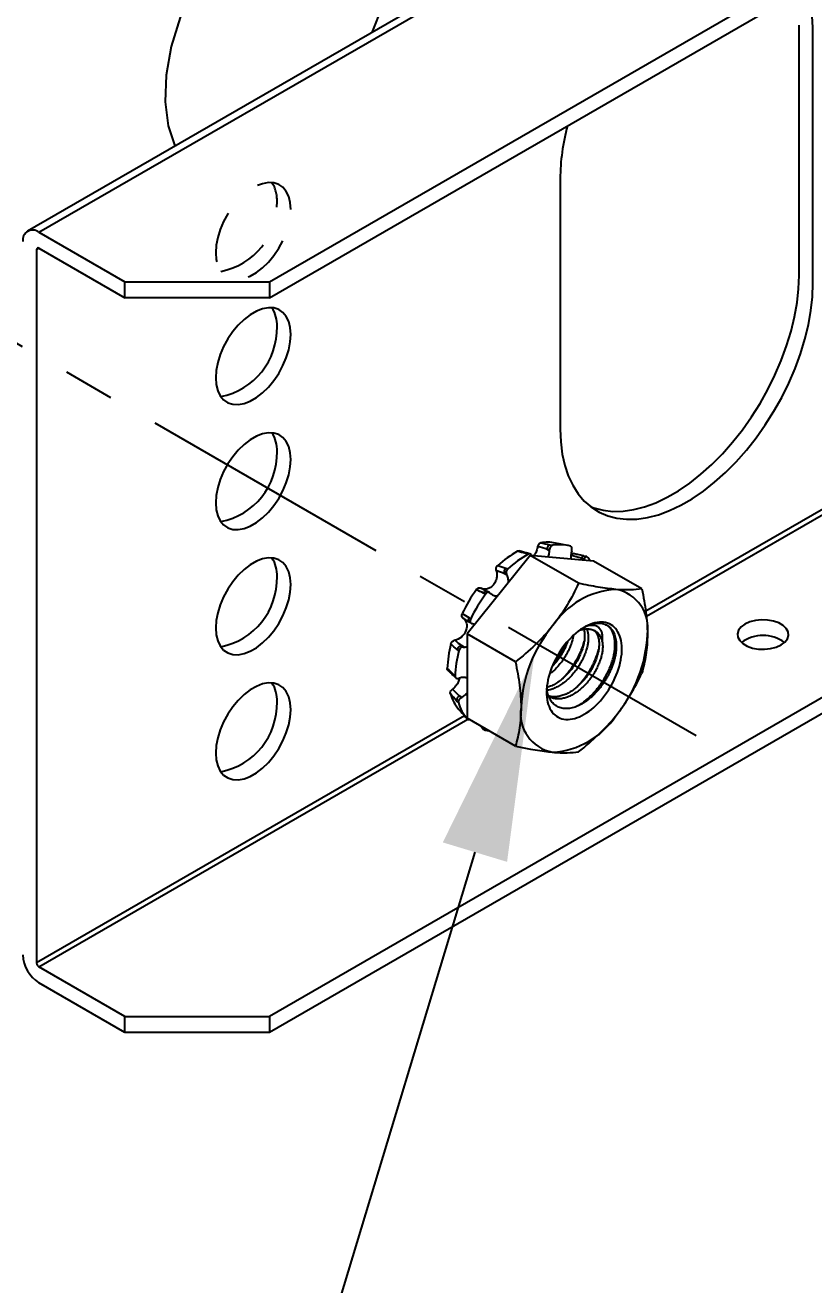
# Model space of a CAD drawing. Extents: x -3.9 to 19, y -12.2 to 0.
# Drawn here: x 3.505 to 5.436, y -8.071 to -4.987 of the extents above; entities that cross this region are included whole.
import ezdxf
from ezdxf import colors
from ezdxf.entities.mleader import LeaderData, LeaderLine
from ezdxf.math import Vec2, Vec3

# ---------------------------------------------------------------- set-up
doc = ezdxf.new("R2010")
doc.units = 0
doc.header["$LTSCALE"] = 0.5
doc.header["$MEASUREMENT"] = 0
doc.linetypes.add('CENTER', pattern=[2, 1.25, -0.25, 0.25, -0.25])
doc.linetypes.add('HIDDEN', pattern=[0.375, 0.25, -0.125])
for name, color, linetype in [('Centerline', 210, 'CENTER'), ('FAB DWG', 221, 'CONTINUOUS'), ('Hardware', 242, 'CONTINUOUS'), ('Housing', 150, 'CONTINUOUS'), ('WallMount Bracket', 190, 'CONTINUOUS')]:
    doc.layers.add(name, color=color, linetype=linetype)
doc.styles.get("Standard").update_dxf_attribs({"font": 'arial.ttf'})

msp = doc.modelspace()

# ---------------------------------------------------------------- linework, layer by layer
at = {"layer": 'Centerline', "transparency": 16777216}
msp.add_line((2.956501, -5.460355), (5.148151, -6.725705), dxfattribs=at)
at = {"layer": 'Hardware', "linetype": 'Continuous', "lineweight": 25, "transparency": 16777216}
for p, q in [((4.789798, -6.258552), (4.795911, -6.259879)), ((4.833374, -6.260513), (4.803158, -6.254356)), ((4.741563, -6.284698), (4.586885, -6.477116)), ((4.736236, -6.281557), (4.730506, -6.280091)), ((4.740506, -6.280864), (4.734748, -6.279388)), ((4.859976, -6.353056), (4.741563, -6.284698)), ((4.896241, -6.298528), (4.741563, -6.284698)), ((4.788615, -6.273252), (4.782522, -6.269735)), ((4.788677, -6.27107), (4.782522, -6.269735)), ((4.788615, -6.273252), (4.788677, -6.27107)), ((4.842064, -6.284284), (4.840902, -6.28616)), ((4.843067, -6.273773), (4.842516, -6.275931)), ((4.879885, -6.287729), (4.872986, -6.286198)), ((4.681576, -6.315776), (4.686753, -6.317646)), ((4.872756, -6.295272), (4.866663, -6.291754)), ((4.873581, -6.293289), (4.866663, -6.291754)), ((4.872256, -6.296384), (4.872756, -6.295272)), ((4.872756, -6.295272), (4.873581, -6.293289)), ((5.014654, -6.366886), (4.896241, -6.298528)), ((4.68461, -6.333293), (4.678517, -6.329775)), ((4.68373, -6.331655), (4.678517, -6.329775)), ((4.68461, -6.333293), (4.68373, -6.331655)), ((4.621229, -6.36507), (4.620444, -6.364634)), ((4.631973, -6.379442), (4.627148, -6.377175)), ((4.642049, -6.375613), (4.637194, -6.373328)), ((4.64372, -6.37679), (4.644959, -6.378022)), ((4.579664, -6.4401), (4.576633, -6.438278)), ((4.579899, -6.440241), (4.579664, -6.4401)), ((4.591349, -6.437071), (4.59577, -6.440014)), ((4.592996, -6.448265), (4.597447, -6.451224)), ((4.600468, -6.45246), (4.598827, -6.451901)), ((4.579507, -6.509143), (4.573414, -6.505626)), ((4.573414, -6.505626), (4.577675, -6.509098)), ((4.705298, -6.545474), (4.586885, -6.477116)), ((4.586885, -6.477116), (4.586885, -6.683365)), ((4.56681, -6.518324), (4.562576, -6.514877)), ((4.577675, -6.509098), (4.579507, -6.509143)), ((4.553582, -6.576105), (4.557715, -6.580243)), ((4.555164, -6.580623), (4.55932, -6.584781)), ((4.568329, -6.585236), (4.566396, -6.58588)), ((4.574063, -6.632222), (4.56797, -6.628704)), ((4.56797, -6.628704), (4.572182, -6.633291)), ((4.565637, -6.645155), (4.561453, -6.6406)), ((4.572182, -6.633291), (4.574063, -6.632222)), ((4.5827, -6.679773), (4.587124, -6.684771)), ((4.705298, -6.751723), (4.586885, -6.683365)), ((4.620025, -6.702496), (4.622694, -6.705414)), ((4.622708, -6.705417), (4.627418, -6.710605))]:
    msp.add_line(p, q, dxfattribs=at)
at = {"layer": 'Hardware', "linetype": 'Continuous', "lineweight": 25, "transparency": 16777216, "flags": 128}
msp.add_lwpolyline([(4.873791, -6.673766), (4.87964, -6.670175), (4.885465, -6.66617), (4.891243, -6.661767), (4.896951, -6.656983), (4.902565, -6.651838), (4.908064, -6.646353), (4.913424, -6.640549), (4.918625, -6.63445), (4.923646, -6.628081), (4.928466, -6.621467), (4.933065, -6.614635), (4.937426, -6.607612), (4.941531, -6.600426), (4.945363, -6.593107), (4.948907, -6.585684), (4.952148, -6.578188), (4.955074, -6.570647), (4.957672, -6.563092), (4.959933, -6.555555), (4.961847, -6.548064), (4.963406, -6.540651), (4.964605, -6.533345), (4.965438, -6.526176), (4.965901, -6.519173), (4.965994, -6.512363), (4.965716, -6.505774), (4.965067, -6.499433), (4.964051, -6.493365), (4.962671, -6.487595), (4.960934, -6.482145), (4.958846, -6.477038), (4.956415, -6.472295), (4.953651, -6.467934), (4.950566, -6.463974), (4.947172, -6.460429), (4.943482, -6.457314), (4.939512, -6.454643), (4.935277, -6.452424), (4.930794, -6.450669), (4.926082, -6.449383), (4.92116, -6.448571), (4.916046, -6.448238), (4.910763, -6.448384), (4.90533, -6.449008), (4.899771, -6.450109), (4.894107, -6.451682), (4.888361, -6.45372), (4.882557, -6.456216), (4.876717, -6.459158), (4.870865, -6.462536), (4.865025, -6.466336), (4.859221, -6.470542), (4.853475, -6.475138), (4.847811, -6.480105), (4.842252, -6.485423), (4.836819, -6.49107), (4.831536, -6.497025), (4.826422, -6.503262), (4.8215, -6.509757), (4.816788, -6.516483), (4.812305, -6.523415), (4.80807, -6.530522), (4.8041, -6.537778), (4.80041, -6.545153), (4.797016, -6.552616), (4.793931, -6.560139), (4.791167, -6.567691), (4.788736, -6.575241), (4.786648, -6.582758), (4.78491, -6.590214), (4.783531, -6.597577), (4.782515, -6.604818), (4.781866, -6.611908), (4.781588, -6.618818), (4.781681, -6.625521), (4.782144, -6.631989), (4.782977, -6.638197), (4.784176, -6.644119), (4.785735, -6.649732), (4.787649, -6.655012), (4.789909, -6.65994), (4.792508, -6.664494), (4.795434, -6.668657), (4.798675, -6.672412), (4.802219, -6.675743), (4.806051, -6.678637), (4.810155, -6.681084), (4.814516, -6.683072), (4.819116, -6.684593), (4.823936, -6.685643), (4.828956, -6.686215), (4.834158, -6.686309), (4.839518, -6.685924), (4.845017, -6.68506), (4.850631, -6.683723), (4.856339, -6.681917), (4.862117, -6.679649), (4.867942, -6.676928), (4.873791, -6.673766)], dxfattribs=at)
at = {"layer": 'Hardware', "linetype": 'Continuous', "lineweight": 25, "transparency": 16777216}
for centre, radius, start, end in [((4.783424, -6.357068), 0.10459, 79.124599, 99.05659), ((4.793611, -6.268992), 0.011114, 110.065676, 183.831231), ((4.812749, -6.363457), 0.104937, 75.076702, 99.233067), ((4.844698, -6.509337), 0.270724, 119.806436, 132.40124), ((4.876663, -6.526072), 0.281971, 119.869164, 132.338512), ((4.733482, -6.284899), 0.005654, 77.057799, 121.753569), ((4.873587, -6.293257), 0.007085, 94.885201, 167.753066), ((4.807179, -6.352742), 0.098094, 34.039391, 40.697123), ((4.689622, -6.324868), 0.012141, 131.509673, 203.839255), ((4.946401, -6.609214), 0.413806, 144.390888, 153.876701), ((4.982588, -6.630105), 0.431002, 144.43812, 153.829469), ((4.634396, -6.38106), 0.008223, 70.126172, 151.806606), ((4.963503, -6.567995), 0.200431, 93.539091, 146.455532), ((4.933659, -6.462423), 0.096079, 350.678185, 79.523158), ((4.598412, -6.44175), 0.008472, 146.472344, 230.266542), ((5.053804, -6.67176), 0.335035, 140.186593, 177.402047), ((4.908445, -6.520541), 0.069091, 75.870964, 121.989898), ((4.82705, -6.573357), 0.288821, 165.612727, 177.674477), ((4.574187, -6.517505), 0.011905, 93.723918, 167.247503), ((4.693778, -6.4628), 0.335035, 320.186593, 357.402047), ((4.858275, -6.592765), 0.30082, 165.672802, 177.614402), ((4.55937, -6.576615), 0.00581, 174.972557, 223.644537), ((4.650072, -6.591875), 0.108748, 196.882703, 220.066396), ((4.572841, -6.639106), 0.011485, 115.090294, 187.476139), ((4.673938, -6.61205), 0.113247, 196.997426, 219.951672), ((4.813923, -6.672136), 0.096079, 170.678185, 259.523158), ((4.784079, -6.566565), 0.200431, 273.539091, 326.455532), ((4.625186, -6.703255), 0.00329, 185.780093, 221.056334), ((4.65377, -6.622567), 0.092335, 254.375717, 261.191306)]:
    msp.add_arc(centre, radius, start, end, dxfattribs=at)
for points, knots in [([(4.759893, -6.263141), (4.760257, -6.260779), (4.761186, -6.258518), (4.763767, -6.255109), (4.765372, -6.25402), (4.766961, -6.253782)], [0, 0, 0, 0, 0.5, 0.5, 1, 1, 1, 1]), ([(4.795911, -6.259879), (4.794116, -6.260145), (4.792288, -6.261526), (4.7896, -6.265671), (4.788753, -6.268422), (4.788677, -6.27107)], [0, 0, 0, 0, 0.5, 0.5, 1, 1, 1, 1]), ([(4.710128, -6.274427), (4.710949, -6.274056), (4.71247, -6.273369), (4.713913, -6.273707), (4.714578, -6.273862)], [0, 0, 0, 0, 0.53927114, 1, 1, 1, 1]), ([(4.734751, -6.279386), (4.734574, -6.279341), (4.730383, -6.278289), (4.72358, -6.276456), (4.717195, -6.274555), (4.714595, -6.27378)], [0, 0, 0, 0, 0.02555232, 0.60316166, 1, 1, 1, 1]), ([(4.74448, -6.284959), (4.744396, -6.28466), (4.744043, -6.283398), (4.742676, -6.281854), (4.740577, -6.280685), (4.738297, -6.280612), (4.736863, -6.28127), (4.736236, -6.281557)], [0, 0, 0, 0, 0.07590892, 0.32059055, 0.56527087, 0.80994637, 1, 1, 1, 1]), ([(4.759893, -6.263141), (4.759594, -6.264768), (4.758958, -6.268238), (4.757295, -6.273378), (4.75505, -6.278332), (4.75258, -6.282447), (4.750722, -6.284554), (4.749934, -6.285446)], [0, 0, 0, 0, 0.19265188, 0.41074705, 0.62880381, 0.8427183, 1, 1, 1, 1]), ([(4.785669, -6.288642), (4.786148, -6.287233), (4.787222, -6.284076), (4.788256, -6.278854), (4.788494, -6.275137), (4.788615, -6.273252)], [0, 0, 0, 0, 0.28417827, 0.63691438, 1, 1, 1, 1]), ([(4.843067, -6.273773), (4.843736, -6.271154), (4.843762, -6.268369), (4.842549, -6.264029), (4.84131, -6.262491), (4.839773, -6.262059)], [0, 0, 0, 0, 0.5, 0.5, 1, 1, 1, 1]), ([(4.842516, -6.275931), (4.842107, -6.277732), (4.841278, -6.281385), (4.840763, -6.286897), (4.840643, -6.29104), (4.840894, -6.293147), (4.840947, -6.293584)], [0, 0, 0, 0, 0.30381417, 0.6163163, 0.92044127, 1, 1, 1, 1]), ([(4.842064, -6.284284), (4.842597, -6.283449), (4.843665, -6.281779), (4.845544, -6.280474), (4.846941, -6.280008), (4.847554, -6.280336), (4.847641, -6.280382)], [0, 0, 0, 0, 0.31594077, 0.63187167, 0.94805589, 1, 1, 1, 1]), ([(4.872984, -6.286196), (4.87277, -6.286149), (4.867808, -6.285062), (4.859407, -6.283141), (4.851103, -6.281129), (4.847666, -6.280297)], [0, 0, 0, 0, 0.02564571, 0.59666668, 1, 1, 1, 1]), ([(4.88155, -6.288779), (4.88049, -6.287549), (4.879001, -6.28734), (4.876041, -6.289008), (4.874582, -6.290883), (4.873581, -6.293289)], [0, 0, 0, 0, 0.5, 0.5, 1, 1, 1, 1]), ([(4.658507, -6.321961), (4.658891, -6.323391), (4.659707, -6.326433), (4.660125, -6.331512), (4.659858, -6.336918), (4.658806, -6.342327), (4.657065, -6.347498), (4.654662, -6.352296), (4.651752, -6.356555), (4.648381, -6.360201), (4.644698, -6.363174), (4.64076, -6.365418), (4.636661, -6.366931), (4.632498, -6.367649), (4.628343, -6.367557), (4.62442, -6.366712), (4.622082, -6.365501), (4.620964, -6.364923)], [0, 0, 0, 0, 0.06319125, 0.13447502, 0.20574622, 0.27566163, 0.34556158, 0.41264087, 0.47971226, 0.54441476, 0.60912055, 0.6733268, 0.73754327, 0.80329251, 0.86905307, 0.9374387, 1, 1, 1, 1]), ([(4.658507, -6.321961), (4.657878, -6.31995), (4.657906, -6.317557), (4.659236, -6.312989), (4.660512, -6.310894), (4.662143, -6.309423)], [0, 0, 0, 0, 0.5, 0.5, 1, 1, 1, 1]), ([(4.686753, -6.317646), (4.684908, -6.319306), (4.683516, -6.321795), (4.682389, -6.326984), (4.682663, -6.329666), (4.68373, -6.331655)], [0, 0, 0, 0, 0.5, 0.5, 1, 1, 1, 1]), ([(4.688, -6.351331), (4.688084, -6.350117), (4.688291, -6.347154), (4.687799, -6.342574), (4.68667, -6.337653), (4.685303, -6.33476), (4.68461, -6.333293)], [0, 0, 0, 0, 0.18331016, 0.44729949, 0.71965421, 1, 1, 1, 1]), ([(4.609974, -6.368275), (4.611356, -6.366346), (4.613202, -6.364918), (4.617067, -6.363626), (4.619017, -6.363787), (4.620587, -6.364739)], [0, 0, 0, 0, 0.5, 0.5, 1, 1, 1, 1]), ([(4.637196, -6.373323), (4.637049, -6.373256), (4.633537, -6.371642), (4.628144, -6.36896), (4.6231, -6.366122), (4.621229, -6.36507)], [0, 0, 0, 0, 0.02668048, 0.63893979, 1, 1, 1, 1]), ([(4.64372, -6.37679), (4.642216, -6.375293), (4.640069, -6.37473), (4.635721, -6.375714), (4.633535, -6.377259), (4.631973, -6.379442)], [0, 0, 0, 0, 0.5, 0.5, 1, 1, 1, 1]), ([(4.644959, -6.378022), (4.645682, -6.378684), (4.647487, -6.380337), (4.650845, -6.382266), (4.654971, -6.383572), (4.658797, -6.384013), (4.661225, -6.383636), (4.662145, -6.383494)], [0, 0, 0, 0, 0.15660916, 0.39098343, 0.62533388, 0.85811875, 1, 1, 1, 1]), ([(4.95113, -6.367947), (4.944566, -6.36736), (4.937647, -6.366582), (4.923341, -6.364686), (4.915928, -6.363566), (4.893, -6.359755), (4.876802, -6.356613), (4.859976, -6.353056)], [0, 0, 0, 0, 0.25, 0.25, 0.5, 0.5, 1, 1, 1, 1]), ([(5.014654, -6.366886), (5.01885, -6.386093), (5.022364, -6.405296), (5.02717, -6.442484), (5.028469, -6.460547), (5.028469, -6.477986)], [0, 0, 0, 0, 0.5, 0.5, 1, 1, 1, 1]), ([(4.576633, -6.438278), (4.580885, -6.440994), (4.584091, -6.445448), (4.586919, -6.456183), (4.586542, -6.462535), (4.582075, -6.474624), (4.578039, -6.480267), (4.568062, -6.488731), (4.562282, -6.491497), (4.556586, -6.492487)], [0, 0, 0, 0, 0.25, 0.25, 0.5, 0.5, 0.75, 0.75, 1, 1, 1, 1]), ([(4.576633, -6.438278), (4.575086, -6.43729), (4.574054, -6.435593), (4.573414, -6.43149), (4.573816, -6.429155), (4.574866, -6.427014)], [0, 0, 0, 0, 0.5, 0.5, 1, 1, 1, 1]), ([(4.579703, -6.440039), (4.581891, -6.441308), (4.586379, -6.443912), (4.590744, -6.446813), (4.592981, -6.448299)], [0, 0, 0, 0, 0.4876479, 1, 1, 1, 1]), ([(4.59577, -6.440014), (4.594581, -6.442434), (4.594232, -6.445124), (4.595359, -6.449527), (4.596834, -6.451223), (4.598827, -6.451901)], [0, 0, 0, 0, 0.5, 0.5, 1, 1, 1, 1]), ([(4.60492, -6.45468), (4.604773, -6.454563), (4.603473, -6.453532), (4.60188, -6.452964), (4.600468, -6.45246)], [0, 0, 0, 0, 0.11369547, 1, 1, 1, 1]), ([(4.796452, -6.45724), (4.789888, -6.465405), (4.782969, -6.473418), (4.768663, -6.488913), (4.76125, -6.496431), (4.738322, -6.518378), (4.722124, -6.532203), (4.705298, -6.545474)], [0, 0, 0, 0, 0.25, 0.25, 0.5, 0.5, 1, 1, 1, 1]), ([(4.872756, -6.465582), (4.872803, -6.465709), (4.873808, -6.468435), (4.874573, -6.474904), (4.87493, -6.484819), (4.873849, -6.495693), (4.871424, -6.50718), (4.86762, -6.519174), (4.862536, -6.531319), (4.856329, -6.543259), (4.849163, -6.554795), (4.841056, -6.565768), (4.83204, -6.576028), (4.822303, -6.585325), (4.812125, -6.593391), (4.801796, -6.599982), (4.791702, -6.605108), (4.785154, -6.607157), (4.781982, -6.608149)], [0, 0, 0, 0, 0.00328553, 0.07063883, 0.13696034, 0.20261546, 0.26950353, 0.33711775, 0.40478445, 0.4718268, 0.53762658, 0.60373432, 0.67097062, 0.73868435, 0.80619583, 0.87283755, 0.93840923, 1, 1, 1, 1]), ([(4.92531, -6.45354), (4.927408, -6.454553), (4.931231, -6.456398), (4.936099, -6.46025), (4.940202, -6.464566), (4.943775, -6.469682), (4.946725, -6.475438), (4.949026, -6.481701), (4.95073, -6.488444), (4.951845, -6.495772), (4.952344, -6.503568), (4.952234, -6.511696), (4.951518, -6.520168), (4.950142, -6.529013), (4.948136, -6.538014), (4.945561, -6.547003), (4.942448, -6.555997), (4.938746, -6.565092), (4.934529, -6.574101), (4.929879, -6.582872), (4.924809, -6.591435), (4.919267, -6.599839), (4.913342, -6.607883), (4.90714, -6.615431), (4.900665, -6.622527), (4.893863, -6.629203), (4.886898, -6.635295), (4.879898, -6.640717), (4.872854, -6.645517), (4.865693, -6.649733), (4.858538, -6.653275), (4.851496, -6.656067), (4.844541, -6.658136), (4.837656, -6.659465), (4.831036, -6.660011), (4.824788, -6.659804), (4.818878, -6.658899), (4.813228, -6.657266), (4.807936, -6.654922), (4.803088, -6.65192), (4.798649, -6.648246), (4.794626, -6.643851), (4.791131, -6.638857), (4.788203, -6.633381), (4.785793, -6.627453), (4.783912, -6.620963), (4.782683, -6.615065), (4.782306, -6.611225), (4.782172, -6.609861)], [0, 0, 0, 0, 0.02831479, 0.0516097, 0.07490441, 0.09892242, 0.12294044, 0.14551421, 0.16808798, 0.19131841, 0.21454883, 0.23711066, 0.25967128, 0.28291819, 0.3061651, 0.32822892, 0.35029274, 0.373012, 0.39573126, 0.41756286, 0.43939446, 0.46187221, 0.48434891, 0.50590236, 0.52745581, 0.54966391, 0.57187201, 0.59297519, 0.61407836, 0.63579594, 0.65751266, 0.67855354, 0.69959442, 0.72128948, 0.74298454, 0.76335935, 0.78373416, 0.80470091, 0.82566765, 0.84604577, 0.8664226, 0.88742934, 0.90843608, 0.92822809, 0.94802011, 0.96839613, 0.98877216, 1, 1, 1, 1]), ([(4.879389, -6.464721), (4.879897, -6.465804), (4.881408, -6.469025), (4.882861, -6.475585), (4.883736, -6.484161), (4.883497, -6.493631), (4.882161, -6.503709), (4.879666, -6.514333), (4.876034, -6.525328), (4.871194, -6.536769), (4.865168, -6.548362), (4.858002, -6.559897), (4.849895, -6.570871), (4.840879, -6.58113), (4.831141, -6.59043), (4.820965, -6.598484), (4.810629, -6.605119), (4.8003, -6.610217), (4.790939, -6.613594), (4.785205, -6.614485), (4.782804, -6.614858)], [0, 0, 0, 0, 0.02736546, 0.08136904, 0.13674683, 0.19115237, 0.24575337, 0.30126191, 0.35723332, 0.41319986, 0.47389126, 0.53345783, 0.59330317, 0.65417016, 0.71546936, 0.77658546, 0.8369142, 0.89627426, 0.9565672, 1, 1, 1, 1]), ([(4.896611, -6.467682), (4.89824, -6.469054), (4.90169, -6.471961), (4.905583, -6.478304), (4.908467, -6.486143), (4.910016, -6.495225), (4.910262, -6.505253), (4.909211, -6.516097), (4.906777, -6.527591), (4.902976, -6.539583), (4.897891, -6.551729), (4.891684, -6.563669), (4.884518, -6.575205), (4.876411, -6.586178), (4.867395, -6.596437), (4.857657, -6.605737), (4.84748, -6.613795), (4.837148, -6.620416), (4.826807, -6.625565), (4.816477, -6.629115), (4.806272, -6.631035), (4.796582, -6.631026), (4.789916, -6.630192), (4.786811, -6.628886), (4.786431, -6.628727)], [0, 0, 0, 0, 0.04278683, 0.09063693, 0.13870475, 0.18650733, 0.23357762, 0.28017495, 0.32764734, 0.3756351, 0.42366011, 0.47124199, 0.51794199, 0.56486056, 0.6125801, 0.66063848, 0.70855332, 0.75585087, 0.80238898, 0.84965846, 0.89756038, 0.94562175, 0.99336001, 1, 1, 1, 1]), ([(4.856441, -6.653993), (4.860036, -6.651849), (4.867508, -6.647395), (4.878036, -6.639332), (4.887914, -6.630591), (4.897065, -6.621302), (4.905905, -6.611044), (4.914244, -6.599937), (4.921801, -6.588345), (4.928614, -6.576348), (4.934624, -6.563997), (4.939708, -6.551488), (4.94376, -6.539059), (4.946708, -6.526944), (4.948533, -6.51535), (4.949243, -6.504335), (4.948904, -6.493971), (4.947485, -6.484334), (4.94499, -6.475587), (4.941418, -6.467958), (4.93727, -6.46184), (4.933917, -6.458884), (4.932441, -6.457582)], [0, 0, 0, 0, 0.05205735, 0.10817956, 0.15527339, 0.20236368, 0.25316435, 0.30334438, 0.3527983, 0.40284721, 0.45356679, 0.50464479, 0.55575529, 0.60657115, 0.65677646, 0.7062365, 0.75625823, 0.80696058, 0.85803191, 0.90914659, 0.95997729, 1, 1, 1, 1]), ([(4.861367, -6.468966), (4.862041, -6.468679), (4.864674, -6.467561), (4.86918, -6.466244), (4.874777, -6.465055), (4.880146, -6.464551), (4.885312, -6.464657), (4.89028, -6.465408), (4.894964, -6.466798), (4.899289, -6.468794), (4.903278, -6.471382), (4.906928, -6.474589), (4.910062, -6.478237), (4.912681, -6.482189), (4.914844, -6.486384), (4.916687, -6.490971), (4.917602, -6.494355), (4.91806, -6.496046)], [0, 0, 0, 0, 0.02507858, 0.0978305, 0.17058243, 0.24128042, 0.31197842, 0.38473034, 0.45748226, 0.52818026, 0.59887825, 0.67163018, 0.7443821, 0.80756127, 0.87074043, 0.93537021, 1, 1, 1, 1]), ([(4.91806, -6.496046), (4.918292, -6.494074), (4.918755, -6.490128), (4.918809, -6.484596), (4.918373, -6.479398), (4.917403, -6.474657), (4.915936, -6.470441), (4.913987, -6.466727), (4.911534, -6.463525), (4.908658, -6.460836), (4.905443, -6.458702), (4.90185, -6.457133), (4.897911, -6.456169), (4.893543, -6.455819), (4.888777, -6.456158), (4.883584, -6.457217), (4.878076, -6.459111), (4.874104, -6.46076), (4.871964, -6.461972), (4.871796, -6.462068)], [0, 0, 0, 0, 0.05858799, 0.11717599, 0.17746584, 0.23775572, 0.29634919, 0.35494267, 0.41514988, 0.47536833, 0.53644362, 0.59751891, 0.66005989, 0.72260088, 0.78951079, 0.85642072, 0.92527381, 0.99412691, 1, 1, 1, 1]), ([(4.547286, -6.501592), (4.547829, -6.499426), (4.549077, -6.497296), (4.552464, -6.493974), (4.554542, -6.492842), (4.556586, -6.492487)], [0, 0, 0, 0, 0.5, 0.5, 1, 1, 1, 1]), ([(4.91806, -6.496046), (4.918419, -6.498894), (4.91913, -6.504538), (4.918842, -6.514049), (4.917519, -6.524117), (4.91502, -6.534743), (4.911389, -6.545737), (4.906549, -6.557179), (4.900523, -6.568772), (4.893357, -6.580307), (4.88525, -6.591281), (4.876234, -6.60154), (4.866496, -6.61084), (4.856319, -6.618897), (4.845986, -6.625519), (4.835647, -6.630665), (4.82531, -6.634227), (4.81513, -6.636103), (4.805353, -6.636257), (4.796383, -6.634494), (4.790356, -6.632447), (4.78765, -6.630547), (4.787315, -6.630313)], [0, 0, 0, 0, 0.04914534, 0.09742785, 0.14588383, 0.1951452, 0.24481736, 0.29448518, 0.34834612, 0.40120881, 0.45431891, 0.50833567, 0.562736, 0.61697384, 0.67051293, 0.72319236, 0.77669968, 0.83092289, 0.8853266, 0.93936456, 0.9925124, 1, 1, 1, 1]), ([(4.84692, -6.481117), (4.846829, -6.481848), (4.846315, -6.485957), (4.844251, -6.49395), (4.840695, -6.50491), (4.835834, -6.516361), (4.829815, -6.527952), (4.822646, -6.539485), (4.814542, -6.550469), (4.805515, -6.560688), (4.796884, -6.569099), (4.791166, -6.573474), (4.788876, -6.575226)], [0, 0, 0, 0, 0.022957651, 0.129156676, 0.23624126, 0.343316514, 0.459431407, 0.573394243, 0.687890437, 0.804341261, 0.921618974, 1, 1, 1, 1]), ([(4.833122, -6.495413), (4.832777, -6.496535), (4.831206, -6.501651), (4.82712, -6.510922), (4.820988, -6.522841), (4.813814, -6.534403), (4.805666, -6.545291), (4.799425, -6.552757), (4.795781, -6.556206), (4.795371, -6.556594)], [0, 0, 0, 0, 0.05260203, 0.23984121, 0.42535274, 0.60742603, 0.79035144, 0.97639967, 1, 1, 1, 1]), ([(4.797034, -6.552827), (4.797952, -6.551777), (4.80188, -6.547282), (4.808148, -6.538674), (4.815756, -6.527124), (4.822502, -6.515115), (4.827262, -6.505679), (4.829409, -6.50029), (4.829906, -6.499042)], [0, 0, 0, 0, 0.06622398, 0.28347176, 0.49757593, 0.71425602, 0.93383972, 1, 1, 1, 1]), ([(4.819318, -6.587425), (4.82158, -6.585184), (4.827072, -6.579744), (4.835186, -6.570206), (4.843536, -6.559122), (4.851092, -6.547524), (4.857901, -6.535529), (4.863928, -6.523173), (4.868947, -6.510683), (4.872231, -6.501125), (4.87346, -6.495897), (4.873736, -6.494721)], [0, 0, 0, 0, 0.08812134, 0.21392636, 0.33819441, 0.46066428, 0.5846076, 0.71021183, 0.83670363, 0.96327593, 1, 1, 1, 1]), ([(5.028469, -6.477986), (5.028469, -6.495437), (5.027134, -6.512346), (5.022293, -6.543977), (5.018823, -6.558864), (5.014654, -6.573135)], [0, 0, 0, 0, 0.5, 0.5, 1, 1, 1, 1]), ([(4.577675, -6.509098), (4.575452, -6.509043), (4.572989, -6.510029), (4.568966, -6.513451), (4.567422, -6.515875), (4.56681, -6.518324)], [0, 0, 0, 0, 0.5, 0.5, 1, 1, 1, 1]), ([(4.579507, -6.509143), (4.58104, -6.50913), (4.583462, -6.50911), (4.585967, -6.508432), (4.586885, -6.508184)], [0, 0, 0, 0, 0.6332516, 1, 1, 1, 1]), ([(4.854673, -6.607835), (4.856935, -6.605594), (4.862427, -6.600154), (4.870541, -6.590616), (4.878891, -6.579532), (4.886447, -6.567934), (4.893256, -6.555939), (4.899283, -6.543583), (4.904302, -6.531093), (4.907586, -6.521535), (4.908815, -6.516307), (4.909091, -6.515131)], [0, 0, 0, 0, 0.08812134, 0.21392636, 0.33819441, 0.46066428, 0.5846076, 0.71021183, 0.83670363, 0.96327593, 1, 1, 1, 1]), ([(4.540284, -6.566249), (4.539836, -6.565788), (4.53883, -6.564752), (4.538455, -6.562973), (4.538465, -6.561843), (4.538466, -6.561638)], [0, 0, 0, 0, 0.39649533, 0.89011022, 1, 1, 1, 1]), ([(4.540228, -6.566301), (4.54269, -6.568581), (4.547666, -6.573191), (4.552647, -6.578135), (4.555164, -6.580633)], [0, 0, 0, 0, 0.49463929, 1, 1, 1, 1]), ([(4.705298, -6.545474), (4.709493, -6.564681), (4.713008, -6.583883), (4.717814, -6.621072), (4.719113, -6.639135), (4.719113, -6.656574)], [0, 0, 0, 0, 0.5, 0.5, 1, 1, 1, 1]), ([(4.567712, -6.585442), (4.567651, -6.586418), (4.567506, -6.588755), (4.5664, -6.592631), (4.564589, -6.596929), (4.562079, -6.601168), (4.558955, -6.605288), (4.555277, -6.60914), (4.552501, -6.611486), (4.551052, -6.612578), (4.551028, -6.612596)], [0, 0, 0, 0, 0.10377281, 0.24840584, 0.39306188, 0.54117083, 0.68930527, 0.84335307, 0.99741783, 1, 1, 1, 1]), ([(4.557715, -6.580243), (4.557635, -6.582499), (4.55854, -6.584406), (4.561752, -6.586493), (4.56405, -6.586662), (4.566396, -6.58588)], [0, 0, 0, 0, 0.5, 0.5, 1, 1, 1, 1]), ([(4.586885, -6.585517), (4.586601, -6.585355), (4.585229, -6.584571), (4.582229, -6.583855), (4.577965, -6.583444), (4.57326, -6.583825), (4.569989, -6.584761), (4.568329, -6.585236)], [0, 0, 0, 0, 0.05867873, 0.28395831, 0.51541382, 0.75420378, 1, 1, 1, 1]), ([(4.95113, -6.67732), (4.957694, -6.669155), (4.96396, -6.660765), (4.975739, -6.643811), (4.98128, -6.635212), (4.996988, -6.609098), (5.00624, -6.591263), (5.014654, -6.573135)], [0, 0, 0, 0, 0.25, 0.25, 0.5, 0.5, 1, 1, 1, 1]), ([(4.546011, -6.623457), (4.545507, -6.62188), (4.545739, -6.619897), (4.547563, -6.615934), (4.549125, -6.614028), (4.551028, -6.612596)], [0, 0, 0, 0, 0.5, 0.5, 1, 1, 1, 1]), ([(4.574063, -6.632222), (4.575602, -6.631282), (4.578723, -6.629375), (4.582976, -6.625762), (4.58575, -6.623139), (4.586866, -6.621674), (4.586885, -6.621649)], [0, 0, 0, 0, 0.328032559, 0.665410237, 0.994376731, 1, 1, 1, 1]), ([(4.572182, -6.633291), (4.569899, -6.63459), (4.567877, -6.636641), (4.565455, -6.641042), (4.565065, -6.643375), (4.565637, -6.645155)], [0, 0, 0, 0, 0.5, 0.5, 1, 1, 1, 1]), ([(4.719113, -6.656574), (4.719113, -6.674025), (4.717777, -6.690933), (4.712937, -6.722564), (4.709467, -6.737452), (4.705298, -6.751723)], [0, 0, 0, 0, 0.5, 0.5, 1, 1, 1, 1]), ([(4.587124, -6.684771), (4.587651, -6.685191), (4.588706, -6.686032), (4.590402, -6.686357), (4.591443, -6.686095), (4.591563, -6.686065)], [0, 0, 0, 0, 0.46947881, 0.93895845, 1, 1, 1, 1]), ([(4.626929, -6.706481), (4.626852, -6.706683), (4.626446, -6.70774), (4.626618, -6.709336), (4.627396, -6.710867), (4.628443, -6.711301), (4.628901, -6.711491)], [0, 0, 0, 0, 0.07838373, 0.41029163, 0.74219299, 1, 1, 1, 1]), ([(4.796452, -6.766613), (4.803015, -6.7672), (4.809282, -6.767601), (4.82106, -6.768038), (4.826602, -6.768077), (4.84231, -6.76772), (4.851562, -6.766853), (4.859976, -6.765553)], [0, 0, 0, 0, 0.25, 0.25, 0.5, 0.5, 1, 1, 1, 1])]:
    msp.add_open_spline(points, degree=3, knots=knots, dxfattribs=at)
for points in [[(4.766961, -6.253782), (4.774743, -6.255345), (4.782354, -6.256936), (4.789798, -6.258552)], [(4.730506, -6.280091), (4.723529, -6.278305), (4.716734, -6.276418), (4.710128, -6.274427)], [(4.782522, -6.269735), (4.775105, -6.267517), (4.767563, -6.265319), (4.759893, -6.263141)], [(4.866663, -6.291754), (4.858537, -6.289351), (4.850338, -6.286862), (4.842064, -6.284284)], [(4.678517, -6.329775), (4.671977, -6.327052), (4.665308, -6.324446), (4.658507, -6.321961)], [(4.662143, -6.309423), (4.668796, -6.31138), (4.675271, -6.3135), (4.681576, -6.315776)], [(4.627148, -6.377175), (4.621273, -6.374415), (4.615546, -6.37145), (4.609974, -6.368275)], [(4.859976, -6.353056), (4.843107, -6.389402), (4.822804, -6.424458), (4.796452, -6.45724)], [(5.014654, -6.366886), (4.997785, -6.369493), (4.977483, -6.370303), (4.95113, -6.367947)], [(4.574866, -6.427014), (4.580473, -6.430132), (4.585966, -6.433487), (4.591349, -6.437071)], [(4.562576, -6.514877), (4.557419, -6.51068), (4.552322, -6.506255), (4.547286, -6.501592)], [(4.556586, -6.492487), (4.56215, -6.497042), (4.56776, -6.50142), (4.573414, -6.505626)], [(4.538466, -6.561638), (4.54351, -6.566242), (4.548549, -6.571067), (4.553582, -6.576105)], [(4.561453, -6.6406), (4.556358, -6.635053), (4.551211, -6.629341), (4.546011, -6.623457)], [(4.551028, -6.612596), (4.556715, -6.618093), (4.562362, -6.623461), (4.56797, -6.628704)], [(4.566847, -6.661873), (4.572027, -6.66772), (4.577313, -6.673688), (4.5827, -6.679773)], [(4.859976, -6.765553), (4.893713, -6.738945), (4.924777, -6.710102), (4.95113, -6.67732)], [(4.705298, -6.751723), (4.739035, -6.758854), (4.770099, -6.764257), (4.796452, -6.766613)]]:
    msp.add_open_spline(points, degree=3, dxfattribs=at)
at = {"layer": 'Housing', "linetype": 'Continuous', "lineweight": 25, "transparency": 16777216, "flags": 128}
for points in [[(4.345552, -4.58759), (4.350664, -4.592532), (4.37911, -4.631089), (4.398597, -4.6798), (4.4085, -4.737098), (4.4085, -4.801142), (4.398597, -4.869874), (4.37911, -4.941084), (4.353877, -5.00442)], [(4.156922, -4.622391), (4.101684, -4.66002), (4.048222, -4.707921), (3.998254, -4.764555), (3.953385, -4.828102), (3.915058, -4.896518), (3.884504, -4.967606), (3.862707, -5.03908), (3.850366, -5.108643), (3.847877, -5.174059), (3.855322, -5.233226), (3.872461, -5.284242)]]:
    msp.add_lwpolyline(points, dxfattribs=at)
at = {"layer": 'WallMount Bracket', "linetype": 'Continuous', "lineweight": 25, "transparency": 16777216}
for p, q in [((4.103018, -5.615173), (6.931418, -3.982776)), ((4.103018, -5.654208), (6.931418, -4.021811)), ((5.2355, -4.495595), (3.511002, -5.490881)), ((3.538894, -5.493641), (5.241042, -4.511255)), ((5.399769, -5.599053), (5.399769, -4.986577)), ((5.433568, -5.61856), (5.433568, -5.006084)), ((4.814856, -5.363171), (4.814856, -5.975647)), ((6.702106, -5.453336), (5.024463, -6.42158)), ((5.025946, -6.433787), (6.710304, -5.461667)), ((3.538894, -5.493641), (3.749468, -5.615173)), ((3.533237, -5.535944), (3.538897, -5.532678)), ((3.533237, -5.535944), (3.533237, -7.282234)), ((3.538894, -5.532676), (3.749468, -5.654208)), ((3.749468, -5.615173), (4.103018, -5.615173)), ((3.749468, -5.654208), (3.749468, -5.615173)), ((4.103018, -5.615173), (4.103018, -5.654208)), ((4.103018, -5.654208), (3.749468, -5.654208)), ((6.931418, -5.781166), (4.103018, -7.413564)), ((6.931418, -5.820201), (4.103018, -7.452599)), ((4.580806, -6.677634), (3.533237, -7.282234)), ((3.538894, -7.292032), (4.589004, -6.685965)), ((3.749468, -7.413564), (3.538894, -7.292032)), ((3.749468, -7.452599), (3.538894, -7.331067)), ((3.749468, -7.413564), (4.103018, -7.413564)), ((3.749468, -7.452599), (3.749468, -7.413564)), ((4.103018, -7.413564), (4.103018, -7.452599)), ((4.103018, -7.452599), (3.749468, -7.452599))]:
    msp.add_line(p, q, dxfattribs=at)
at = {"layer": 'WallMount Bracket', "linetype": 'HIDDEN', "lineweight": 25, "transparency": 16777216, "flags": 128}
msp.add_lwpolyline([(4.155485, -5.437486), (4.154231, -5.420736), (4.150504, -5.40589), (4.144406, -5.393353), (4.136102, -5.383467), (4.12582, -5.376501), (4.113839, -5.372647), (4.100487, -5.372008), (4.086128, -5.374602), (4.071153, -5.380358), (4.055971, -5.389121), (4.040996, -5.400649), (4.026637, -5.41463), (4.013285, -5.430681), (4.001304, -5.448365), (3.991022, -5.467199), (3.982718, -5.48667), (3.97662, -5.506247), (3.972893, -5.525395), (3.971639, -5.543592), (3.972893, -5.560342), (3.97662, -5.575189), (3.982718, -5.587726), (3.991022, -5.597612), (4.001304, -5.604577), (4.013285, -5.608432), (4.026637, -5.609071), (4.040996, -5.606477), (4.055971, -5.60072), (4.071153, -5.591958), (4.086128, -5.580429), (4.100487, -5.566449), (4.113839, -5.550398), (4.12582, -5.532714), (4.136102, -5.513879), (4.144406, -5.494408), (4.150504, -5.474832), (4.154231, -5.455684), (4.155485, -5.437486)], dxfattribs=at)
at = {"layer": 'WallMount Bracket', "linetype": 'Continuous', "lineweight": 25, "transparency": 16777216, "flags": 128}
for points in [[(4.889276, -6.165134), (4.897532, -6.168247), (4.919989, -6.174129), (4.943818, -6.176819), (4.968828, -6.176294), (4.994816, -6.17256), (5.021574, -6.165645), (5.048887, -6.155606), (5.076533, -6.142524), (5.104292, -6.126503), (5.131939, -6.107673), (5.159251, -6.086186), (5.186009, -6.062214), (5.211997, -6.03595), (5.237007, -6.007607), (5.260836, -5.977411), (5.283293, -5.945607), (5.304197, -5.91245), (5.32338, -5.878207), (5.340687, -5.843154), (5.355979, -5.807573), (5.369133, -5.771751), (5.380043, -5.735976), (5.388621, -5.700536), (5.394797, -5.665716), (5.398524, -5.631797), (5.399769, -5.599053)], [(4.814856, -5.975647), (4.816101, -6.006954), (4.819827, -6.036572), (4.826004, -6.064261), (4.834582, -6.0898), (4.845492, -6.112982), (4.858646, -6.133621), (4.873938, -6.15155), (4.891245, -6.166626), (4.910427, -6.178726), (4.931332, -6.187754), (4.953789, -6.193636), (4.977618, -6.196326), (5.002627, -6.195802), (5.028616, -6.192067), (5.055374, -6.185152), (5.082686, -6.175113), (5.110333, -6.162031), (5.138091, -6.14601), (5.165738, -6.127181), (5.19305, -6.105693), (5.219808, -6.081721), (5.245797, -6.055458), (5.270806, -6.027114), (5.294635, -5.996918), (5.317093, -5.965114), (5.337997, -5.931957), (5.357179, -5.897714), (5.374486, -5.862661), (5.389779, -5.82708), (5.402932, -5.791258), (5.413842, -5.755483), (5.42242, -5.720043), (5.428597, -5.685223), (5.432323, -5.651305), (5.433568, -5.61856)], [(4.155485, -5.743724), (4.154231, -5.726974), (4.150504, -5.712128), (4.144406, -5.699591), (4.136102, -5.689704), (4.12582, -5.682739), (4.113839, -5.678884), (4.100487, -5.678245), (4.086128, -5.680839), (4.071153, -5.686596), (4.055971, -5.695358), (4.040996, -5.706887), (4.026637, -5.720867), (4.013285, -5.736919), (4.001304, -5.754603), (3.991022, -5.773437), (3.982718, -5.792908), (3.97662, -5.812484), (3.972893, -5.831633), (3.971639, -5.84983), (3.972893, -5.86658), (3.97662, -5.881426), (3.982718, -5.893963), (3.991022, -5.903849), (4.001304, -5.910815), (4.013285, -5.91467), (4.026637, -5.915309), (4.040996, -5.912715), (4.055971, -5.906958), (4.071153, -5.898196), (4.086128, -5.886667), (4.100487, -5.872687), (4.113839, -5.856635), (4.12582, -5.838951), (4.136102, -5.820117), (4.144406, -5.800646), (4.150504, -5.781069), (4.154231, -5.761921), (4.155485, -5.743724)], [(4.155485, -6.049962), (4.154231, -6.033212), (4.150504, -6.018365), (4.144406, -6.005828), (4.136102, -5.995942), (4.12582, -5.988977), (4.113839, -5.985122), (4.100487, -5.984483), (4.086128, -5.987077), (4.071153, -5.992834), (4.055971, -6.001596), (4.040996, -6.013124), (4.026637, -6.027105), (4.013285, -6.043156), (4.001304, -6.06084), (3.991022, -6.079675), (3.982718, -6.099146), (3.97662, -6.118722), (3.972893, -6.13787), (3.971639, -6.156068), (3.972893, -6.172818), (3.97662, -6.187664), (3.982718, -6.200201), (3.991022, -6.210087), (4.001304, -6.217053), (4.013285, -6.220907), (4.026637, -6.221546), (4.040996, -6.218952), (4.055971, -6.213195), (4.071153, -6.204433), (4.086128, -6.192905), (4.100487, -6.178924), (4.113839, -6.162873), (4.12582, -6.145189), (4.136102, -6.126355), (4.144406, -6.106884), (4.150504, -6.087307), (4.154231, -6.068159), (4.155485, -6.049962)], [(4.155485, -6.356199), (4.154231, -6.339449), (4.150504, -6.324603), (4.144406, -6.312066), (4.136102, -6.30218), (4.12582, -6.295214), (4.113839, -6.291359), (4.100487, -6.29072), (4.086128, -6.293315), (4.071153, -6.299071), (4.055971, -6.307834), (4.040996, -6.319362), (4.026637, -6.333343), (4.013285, -6.349394), (4.001304, -6.367078), (3.991022, -6.385912), (3.982718, -6.405383), (3.97662, -6.42496), (3.972893, -6.444108), (3.971639, -6.462305), (3.972893, -6.479055), (3.97662, -6.493901), (3.982718, -6.506439), (3.991022, -6.516325), (4.001304, -6.52329), (4.013285, -6.527145), (4.026637, -6.527784), (4.040996, -6.52519), (4.055971, -6.519433), (4.071153, -6.510671), (4.086128, -6.499142), (4.100487, -6.485162), (4.113839, -6.469111), (4.12582, -6.451427), (4.136102, -6.432592), (4.144406, -6.413121), (4.150504, -6.393545), (4.154231, -6.374397), (4.155485, -6.356199)], [(5.355575, -6.504074), (5.364867, -6.497228), (5.371051, -6.489299), (5.373767, -6.480745), (5.372857, -6.472065), (5.368375, -6.463763), (5.36058, -6.456322), (5.349926, -6.450173), (5.337032, -6.445674), (5.322647, -6.443087), (5.307608, -6.442562), (5.292788, -6.444129), (5.279048, -6.447698), (5.267188, -6.453061), (5.257896, -6.459906), (5.251712, -6.467836), (5.248996, -6.476389), (5.249906, -6.485069), (5.254388, -6.493371), (5.262183, -6.500813), (5.272837, -6.506962), (5.285731, -6.511461), (5.300116, -6.514048), (5.315155, -6.514573), (5.329975, -6.513005), (5.343715, -6.509436), (5.355575, -6.504074)], [(4.155485, -6.662437), (4.154231, -6.645687), (4.150504, -6.630841), (4.144406, -6.618304), (4.136102, -6.608417), (4.12582, -6.601452), (4.113839, -6.597597), (4.100487, -6.596958), (4.086128, -6.599552), (4.071153, -6.605309), (4.055971, -6.614071), (4.040996, -6.6256), (4.026637, -6.63958), (4.013285, -6.655632), (4.001304, -6.673315), (3.991022, -6.69215), (3.982718, -6.711621), (3.97662, -6.731197), (3.972893, -6.750345), (3.971639, -6.768543), (3.972893, -6.785293), (3.97662, -6.800139), (3.982718, -6.812676), (3.991022, -6.822562), (4.001304, -6.829528), (4.013285, -6.833383), (4.026637, -6.834022), (4.040996, -6.831427), (4.055971, -6.825671), (4.071153, -6.816909), (4.086128, -6.80538), (4.100487, -6.791399), (4.113839, -6.775348), (4.12582, -6.757664), (4.136102, -6.73883), (4.144406, -6.719359), (4.150504, -6.699782), (4.154231, -6.680634), (4.155485, -6.662437)]]:
    msp.add_lwpolyline(points, dxfattribs=at)
at = {"layer": 'WallMount Bracket', "linetype": 'Continuous', "lineweight": 25, "transparency": 16777216}
for centre, radius, start, end in [((5.122088, -5.00085), 0.311525, 359.037215, 19.546323), ((5.334636, -5.368404), 0.519807, 164.905264, 179.423186), ((3.523495, -5.512532), 0.024372, 50.814973, 189.220266), ((3.536686, -5.535384), 0.003494, 50.814973, 189.220266), ((4.044782, -5.720177), 0.07701, 356.993179, 32.941032), ((3.951338, -5.728487), 0.170401, 281.021226, 1.435928), ((4.044782, -6.026415), 0.07701, 356.993179, 32.941032), ((3.951338, -6.034725), 0.170401, 281.021226, 1.435928), ((4.044782, -6.332653), 0.07701, 356.993179, 32.941032), ((3.951338, -6.340962), 0.170401, 281.021226, 1.435928), ((5.311381, -6.568931), 0.088214, 53.42865, 126.57135), ((4.044782, -6.63889), 0.07701, 356.993179, 32.941032), ((3.951338, -6.6472), 0.170401, 281.021226, 1.435928), ((3.585093, -7.258834), 0.085744, 182.602294, 237.397707), ((3.545517, -7.281676), 0.012293, 182.602294, 237.397707)]:
    msp.add_arc(centre, radius, start, end, dxfattribs=at)
at = {"layer": 'WallMount Bracket', "linetype": 'HIDDEN', "lineweight": 25, "transparency": 16777216}
for centre, radius, start, end in [((4.044782, -5.41394), 0.07701, 356.993179, 32.941032), ((3.951338, -5.422249), 0.170401, 281.021226, 1.435928)]:
    msp.add_arc(centre, radius, start, end, dxfattribs=at)

# ---------------------------------------------------------------- leaders
at = {"layer": 'FAB DWG', "ltscale": 0.5, "transparency": 16777216}
ml = msp.add_multileader_mtext('Standard', dxfattribs=at)
ml.set_content('\\A1;1/4-20 x {\\H0.7x;\\S1/2;}" Bolt \\P1/2-20 Locknut (X2)\\P(HW02550 & HW01020)', color=256)
ml.set_leader_properties()
ml.build(insert=Vec2(0, 0))
ml.multileader.update_dxf_attribs({"dogleg_length": 0.36, "arrow_head_size": 0.499995})
ctx = ml.context
ctx.base_point, ctx.char_height, ctx.arrow_head_size, ctx.landing_gap_size, ctx.plane_origin = Vec3(0.784694, -8.283785), 0.188, 0.499995, 0.089999, Vec3(-7.044102, -14.459689)
ctx.text_align_type = 2
notes = []
notes.append((ctx, [(1, (1, 1, 0), (4.221094, -8.283785), (-1, 0), 0.449996, [(0, [(4.751072, -6.532682)], 0, [])])]))
ctx.mtext.insert, ctx.mtext.width, ctx.mtext.alignment, ctx.mtext.flow_direction = Vec3(3.681099, -8.162149), 7.58865226, 3, 5
for ctx, leaders in notes:
    for number, flags, end, landing, length, lines in leaders:
        leader = LeaderData()
        leader.index, (leader.has_last_leader_line, leader.has_dogleg_vector, leader.attachment_direction) = number, flags
        leader.last_leader_point, leader.dogleg_vector, leader.dogleg_length = Vec3(end), Vec3(landing), length
        for number, points, colour, breaks in lines:
            line = LeaderLine()
            line.index, line.vertices, line.color, line.breaks = number, Vec3.list(points), colors.encode_raw_color(colour), breaks
            leader.lines.append(line)
        ctx.leaders.append(leader)

doc.saveas('drawing.dxf')
